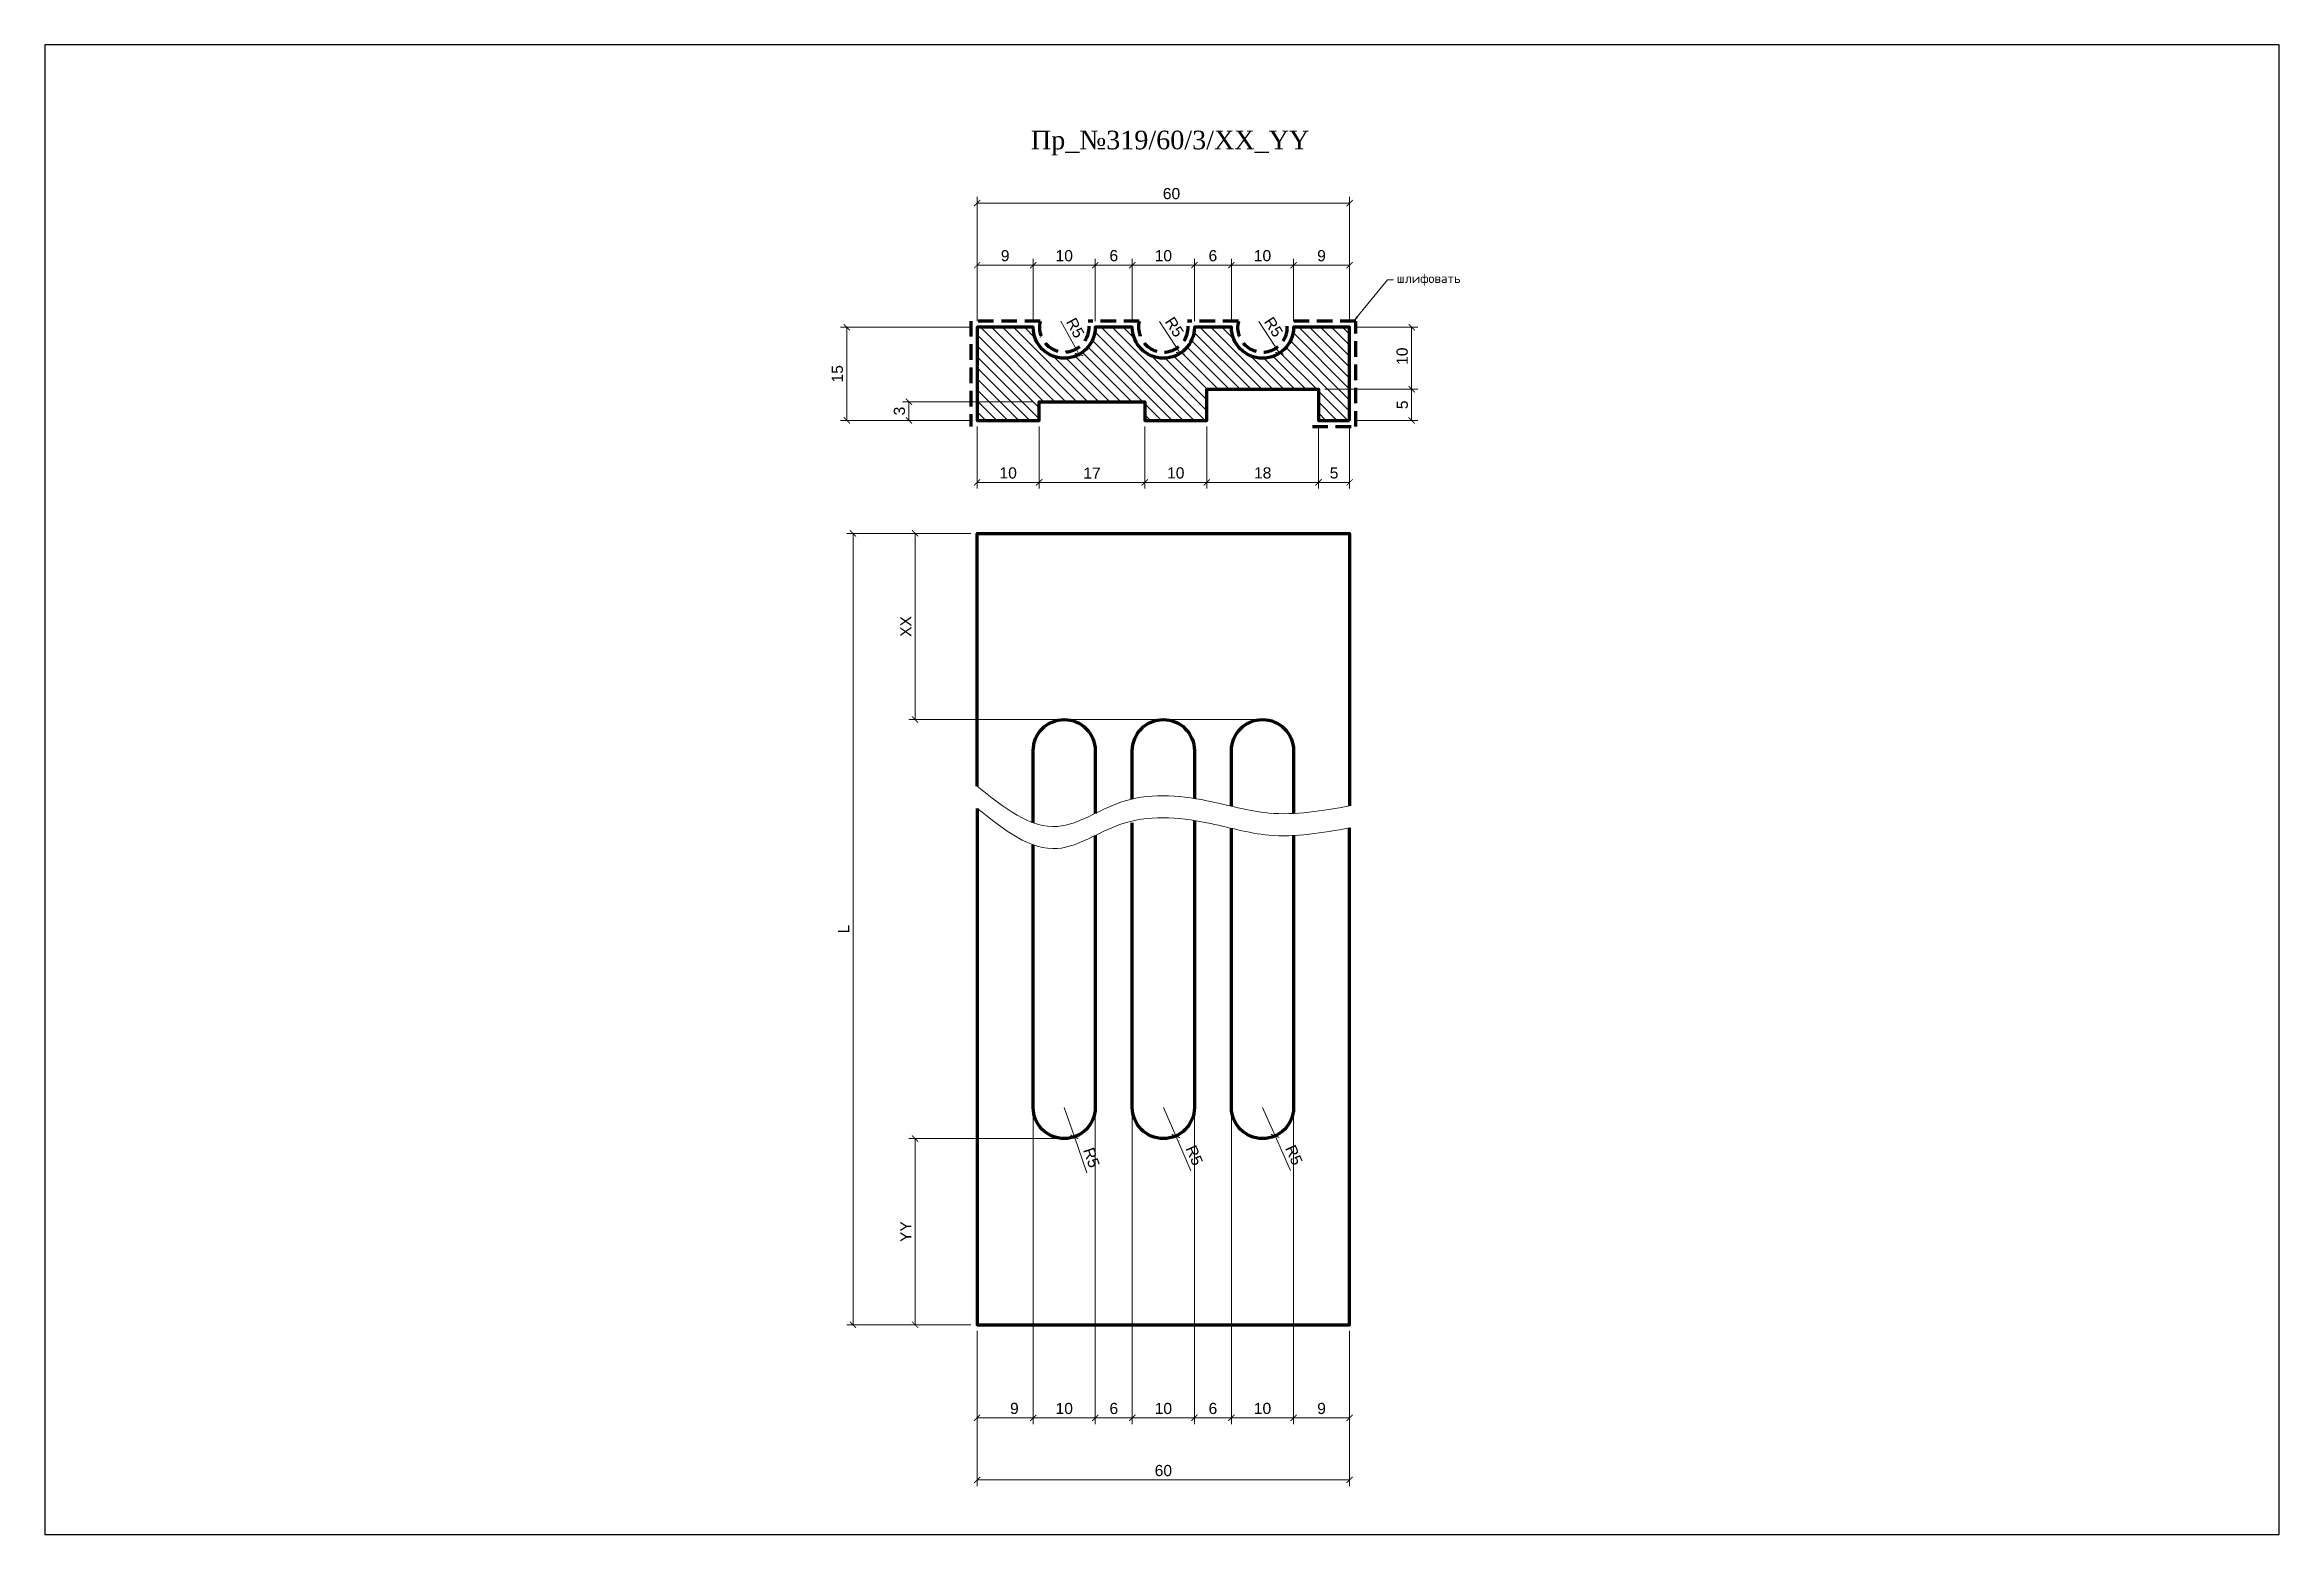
# Model space of a CAD drawing. Header units: millimetres. Extents: x 65 to 425, y -2270 to -2030.
import ezdxf
from ezdxf import colors
from ezdxf.entities.mleader import LeaderData, LeaderLine
from ezdxf.math import Vec2, Vec3

# ---------------------------------------------------------------- set-up
doc = ezdxf.new("R2010")
doc.units = ezdxf.units.MM
doc.linetypes.add('HIDDEN', pattern=[0.375, 0.25, -0.125])
doc.layers.add('Outside panel', color=7, linetype='Continuous', lineweight=18, true_color=0x7f5e57)
for name, color, linetype, lineweight in [('линия 15', 7, 'Continuous', 15), ('линия 50', 1, 'Continuous', 100), ('служебный слой РАЗМЕРЫ', 7, 'Continuous', 9), ('служебный слой ШТРИХОВКА', 4, 'Continuous', 5)]:
    doc.layers.add(name, color=color, linetype=linetype, lineweight=lineweight)
doc.layers.add('размеры в модели', color=7, linetype='Continuous')
doc.styles.add('ELECT', font='times.ttf')
doc.styles.get("Standard").update_dxf_attribs({"font": 'arial.ttf'})
doc.styles.add('ЕСКД профили текст', font='isocpeur.ttf')
doc.dimstyles.new('M_1', dxfattribs={"dimtxt": 1.8, "dimasz": 1, "dimexe": 1, "dimexo": 1, "dimgap": 0.6, "dimtad": 1, "dimdec": 0, "dimdsep": 46, "dimtxsty": 'Standard', "dimblk": 'ARCHTICK', "dimcen": -5, "dimclrd": 7, "dimclre": 7, "dimclrt": 7, "dimadec": 0, "dimazin": 0, "dimtfac": 1, "dimtdec": 0, "dimtmove": 0, "dimatfit": 3, "dimfxl": 1, "dimtolj": 1, "dimtzin": 0, "dimlwd": 5, "dimlwe": 5, "dimarcsym": 0})

# ---------------------------------------------------------------- blocks, each defined once
blk = doc.blocks.new('_ArchTick')
at = {"color": 0, "linetype": 'ByBlock', "const_width": 0.15}
blk.add_lwpolyline([(-0.5, -0.5), (0.5, 0.5)], dxfattribs=at)
blk = doc.blocks.new('*D35')
at = {"layer": 'Defpoints', "color": 0, "ltscale": 1000, "transparency": 16777216}
for p in [(275.25, -2075.91), (285.25, -2075.91), (270.25, -2085.91)]:
    blk.add_point(p, dxfattribs=at)
at = {"layer": 'линия 15', "color": 7, "lineweight": 5, "ltscale": 1000, "transparency": 16777216}
for p, q in [((276.25, -2075.91), (286.25, -2075.91)), ((285.25, -2085.91), (285.25, -2075.91)), ((271.25, -2085.91), (286.25, -2085.91))]:
    blk.add_line(p, q, dxfattribs=at)
for p, rotation in [((285.25, -2075.91), 90), ((285.25, -2085.91), 270)]:
    blk.add_blockref('_ArchTick', p, dxfattribs=dict(at, rotation=rotation))
at = {"layer": 'линия 15', "color": 7, "ltscale": 1000, "transparency": 16777216, "insert": (283.73, -2080.57), "char_height": 1.8, "attachment_point": 5, "rotation": 90}
blk.add_mtext('\\A1;10', dxfattribs=at)
blk = doc.blocks.new('*D34')
at = {"layer": 'Defpoints', "color": 0, "ltscale": 1000, "transparency": 16777216}
for p in [(261.22, -2201.62), (263.25, -2206.19)]:
    blk.add_point(p, dxfattribs=at)
at = {"layer": 'линия 15', "color": 7, "lineweight": 5, "ltscale": 1000, "transparency": 16777216}
for p in [(261.22, -2201.62), (265.74, -2211.78)]:
    blk.add_line(p, (263.25, -2206.19), dxfattribs=at)
at = {"layer": 'линия 15', "color": 7, "lineweight": 5, "ltscale": 1000, "transparency": 16777216, "rotation": 113.9936085107688}
blk.add_blockref('_ArchTick', (263.25, -2206.19), dxfattribs=at)
at = {"layer": 'линия 15', "color": 7, "ltscale": 1000, "transparency": 16777216, "insert": (266.28, -2209.28), "char_height": 1.8, "attachment_point": 5, "rotation": 293.9936}
blk.add_mtext('\\A1;R5', dxfattribs=at)
blk = doc.blocks.new('*D33')
at = {"layer": 'Defpoints', "color": 0, "ltscale": 1000, "transparency": 16777216}
for p in [(245.25, -2201.62), (247.24, -2206.21)]:
    blk.add_point(p, dxfattribs=at)
at = {"layer": 'линия 15', "color": 7, "lineweight": 5, "ltscale": 1000, "transparency": 16777216}
for p in [(245.25, -2201.62), (249.67, -2211.82)]:
    blk.add_line(p, (247.24, -2206.21), dxfattribs=at)
at = {"layer": 'линия 15', "color": 7, "lineweight": 5, "ltscale": 1000, "transparency": 16777216, "rotation": 113.4517747751458}
blk.add_blockref('_ArchTick', (247.24, -2206.21), dxfattribs=at)
at = {"layer": 'линия 15', "color": 7, "ltscale": 1000, "transparency": 16777216, "insert": (250.24, -2209.33), "char_height": 1.8, "attachment_point": 5, "rotation": 293.4518}
blk.add_mtext('\\A1;R5', dxfattribs=at)
blk = doc.blocks.new('*D32')
at = {"layer": 'Defpoints', "color": 0, "ltscale": 1000, "transparency": 16777216}
for p in [(229.28, -2201.62), (230.91, -2206.35)]:
    blk.add_point(p, dxfattribs=at)
at = {"layer": 'линия 15', "color": 7, "lineweight": 5, "ltscale": 1000, "transparency": 16777216}
for p in [(229.28, -2201.62), (232.91, -2212.13)]:
    blk.add_line(p, (230.91, -2206.35), dxfattribs=at)
at = {"layer": 'линия 15', "color": 7, "lineweight": 5, "ltscale": 1000, "transparency": 16777216, "rotation": 109.0623318555693}
blk.add_blockref('_ArchTick', (230.91, -2206.35), dxfattribs=at)
at = {"layer": 'линия 15', "color": 7, "ltscale": 1000, "transparency": 16777216, "insert": (233.67, -2209.69), "char_height": 1.8, "attachment_point": 5, "rotation": 289.0623}
blk.add_mtext('\\A1;R5', dxfattribs=at)
blk = doc.blocks.new('*D31')
at = {"layer": 'Defpoints', "color": 0, "ltscale": 1000, "transparency": 16777216}
for p in [(261.22, -2075.91), (263.95, -2080.1)]:
    blk.add_point(p, dxfattribs=at)
at = {"layer": 'линия 15', "color": 7, "lineweight": 5, "ltscale": 1000, "transparency": 16777216}
blk.add_line((260.61, -2074.97), (263.95, -2080.1), dxfattribs=at)
at = {"layer": 'линия 15', "color": 7, "lineweight": 5, "ltscale": 1000, "transparency": 16777216, "rotation": 303.073801562022}
blk.add_blockref('_ArchTick', (263.95, -2080.1), dxfattribs=at)
at = {"layer": 'линия 15', "color": 7, "ltscale": 1000, "transparency": 16777216, "insert": (263, -2075.87), "char_height": 1.8, "attachment_point": 5, "rotation": 303.0738}
blk.add_mtext('\\A1;R5', dxfattribs=at)
blk = doc.blocks.new('*D30')
at = {"layer": 'Defpoints', "color": 0, "ltscale": 1000, "transparency": 16777216}
for p in [(245.25, -2075.91), (247.98, -2080.1)]:
    blk.add_point(p, dxfattribs=at)
at = {"layer": 'линия 15', "color": 7, "lineweight": 5, "ltscale": 1000, "transparency": 16777216}
blk.add_line((244.64, -2074.97), (247.98, -2080.1), dxfattribs=at)
at = {"layer": 'линия 15', "color": 7, "lineweight": 5, "ltscale": 1000, "transparency": 16777216, "rotation": 303.0912782213496}
blk.add_blockref('_ArchTick', (247.98, -2080.1), dxfattribs=at)
at = {"layer": 'линия 15', "color": 7, "ltscale": 1000, "transparency": 16777216, "insert": (247.03, -2075.87), "char_height": 1.8, "attachment_point": 5, "rotation": 303.0913}
blk.add_mtext('\\A1;R5', dxfattribs=at)
blk = doc.blocks.new('*D29')
at = {"layer": 'Defpoints', "color": 0, "ltscale": 1000, "transparency": 16777216}
for p in [(229.28, -2075.91), (231.66, -2080.3)]:
    blk.add_point(p, dxfattribs=at)
at = {"layer": 'линия 15', "color": 7, "lineweight": 5, "ltscale": 1000, "transparency": 16777216}
blk.add_line((228.75, -2074.93), (231.66, -2080.3), dxfattribs=at)
at = {"layer": 'линия 15', "color": 7, "lineweight": 5, "ltscale": 1000, "transparency": 16777216, "rotation": 298.4556940036814}
blk.add_blockref('_ArchTick', (231.66, -2080.3), dxfattribs=at)
at = {"layer": 'линия 15', "color": 7, "ltscale": 1000, "transparency": 16777216, "insert": (231.06, -2076.01), "char_height": 1.8, "attachment_point": 5, "rotation": 298.4557}
blk.add_mtext('\\A1;R5', dxfattribs=at)
blk = doc.blocks.new('*D28')
at = {"layer": 'Defpoints', "color": 0, "ltscale": 1000, "transparency": 16777216}
for p in [(225.25, -2087.91), (204.25, -2090.91), (215.25, -2090.91)]:
    blk.add_point(p, dxfattribs=at)
at = {"layer": 'размеры в модели', "color": 7, "lineweight": 5, "ltscale": 1000, "transparency": 16777216}
for p, q in [((224.25, -2087.91), (203.25, -2087.91)), ((204.25, -2087.91), (204.25, -2090.91)), ((214.25, -2090.91), (203.25, -2090.91))]:
    blk.add_line(p, q, dxfattribs=at)
for p, rotation in [((204.25, -2087.91), 90), ((204.25, -2090.91), 270)]:
    blk.add_blockref('_ArchTick', p, dxfattribs=dict(at, rotation=rotation))
at = {"layer": 'размеры в модели', "color": 7, "ltscale": 1000, "transparency": 16777216, "insert": (202.73, -2089.41), "char_height": 1.8, "attachment_point": 5, "rotation": 90}
blk.add_mtext('\\A1;3', dxfattribs=at)
blk = doc.blocks.new('*D27')
at = {"layer": 'Defpoints', "color": 0, "ltscale": 1000, "transparency": 16777216}
for p in [(194.25, -2075.91), (215.25, -2075.91), (215.25, -2090.91)]:
    blk.add_point(p, dxfattribs=at)
at = {"layer": 'размеры в модели', "color": 7, "lineweight": 5, "ltscale": 1000, "transparency": 16777216}
for p, q in [((214.25, -2075.91), (193.25, -2075.91)), ((194.25, -2090.91), (194.25, -2075.91)), ((214.25, -2090.91), (193.25, -2090.91))]:
    blk.add_line(p, q, dxfattribs=at)
for p, rotation in [((194.25, -2075.91), 90), ((194.25, -2090.91), 270)]:
    blk.add_blockref('_ArchTick', p, dxfattribs=dict(at, rotation=rotation))
at = {"layer": 'размеры в модели', "color": 7, "ltscale": 1000, "transparency": 16777216, "insert": (192.73, -2083.41), "char_height": 1.8, "attachment_point": 5, "rotation": 90}
blk.add_mtext('\\A1;15', dxfattribs=at)
blk = doc.blocks.new('*D26')
at = {"layer": 'Defpoints', "color": 0, "ltscale": 1000, "transparency": 16777216}
for p in [(256.22, -2065.91), (250.25, -2075.91), (256.22, -2075.91)]:
    blk.add_point(p, dxfattribs=at)
at = {"layer": 'размеры в модели', "color": 7, "lineweight": 5, "ltscale": 1000, "transparency": 16777216}
for p, q in [((250.25, -2074.91), (250.25, -2064.91)), ((250.25, -2065.91), (256.22, -2065.91)), ((256.22, -2074.91), (256.22, -2064.91))]:
    blk.add_line(p, q, dxfattribs=at)
at = {"layer": 'размеры в модели', "color": 7, "lineweight": 5, "ltscale": 1000, "transparency": 16777216, "rotation": 180}
blk.add_blockref('_ArchTick', (250.25, -2065.91), dxfattribs=at)
at = {"layer": 'размеры в модели', "color": 7, "lineweight": 5, "ltscale": 1000, "transparency": 16777216}
blk.add_blockref('_ArchTick', (256.22, -2065.91), dxfattribs=at)
at = {"layer": 'размеры в модели', "color": 7, "ltscale": 1000, "transparency": 16777216, "insert": (253.23, -2064.39), "char_height": 1.8, "attachment_point": 5}
blk.add_mtext('\\A1;6', dxfattribs=at)
blk = doc.blocks.new('*D25')
at = {"layer": 'Defpoints', "color": 0, "ltscale": 1000, "transparency": 16777216}
for p in [(240.25, -2065.91), (234.28, -2075.91), (240.25, -2075.91)]:
    blk.add_point(p, dxfattribs=at)
at = {"layer": 'размеры в модели', "color": 7, "lineweight": 5, "ltscale": 1000, "transparency": 16777216}
for p, q in [((234.28, -2074.91), (234.28, -2064.91)), ((234.28, -2065.91), (240.25, -2065.91)), ((240.25, -2074.91), (240.25, -2064.91))]:
    blk.add_line(p, q, dxfattribs=at)
at = {"layer": 'размеры в модели', "color": 7, "lineweight": 5, "ltscale": 1000, "transparency": 16777216, "rotation": 180}
blk.add_blockref('_ArchTick', (234.28, -2065.91), dxfattribs=at)
at = {"layer": 'размеры в модели', "color": 7, "lineweight": 5, "ltscale": 1000, "transparency": 16777216}
blk.add_blockref('_ArchTick', (240.25, -2065.91), dxfattribs=at)
at = {"layer": 'размеры в модели', "color": 7, "ltscale": 1000, "transparency": 16777216, "insert": (237.26, -2064.39), "char_height": 1.8, "attachment_point": 5}
blk.add_mtext('\\A1;6', dxfattribs=at)
blk = doc.blocks.new('*D24')
at = {"layer": 'Defpoints', "color": 0, "ltscale": 1000, "transparency": 16777216}
for p in [(242.25, -2090.91), (252.25, -2090.91), (252.25, -2100.91)]:
    blk.add_point(p, dxfattribs=at)
at = {"layer": 'размеры в модели', "color": 7, "lineweight": 5, "ltscale": 1000, "transparency": 16777216}
for p, q in [((242.25, -2091.91), (242.25, -2101.91)), ((252.25, -2091.91), (252.25, -2101.91)), ((242.25, -2100.91), (252.25, -2100.91))]:
    blk.add_line(p, q, dxfattribs=at)
at = {"layer": 'размеры в модели', "color": 7, "lineweight": 5, "ltscale": 1000, "transparency": 16777216, "rotation": 180}
blk.add_blockref('_ArchTick', (242.25, -2100.91), dxfattribs=at)
at = {"layer": 'размеры в модели', "color": 7, "lineweight": 5, "ltscale": 1000, "transparency": 16777216}
blk.add_blockref('_ArchTick', (252.25, -2100.91), dxfattribs=at)
at = {"layer": 'размеры в модели', "color": 7, "ltscale": 1000, "transparency": 16777216, "insert": (247.25, -2099.39), "char_height": 1.8, "attachment_point": 5}
blk.add_mtext('\\A1;10', dxfattribs=at)
blk = doc.blocks.new('*D23')
at = {"layer": 'Defpoints', "color": 0, "ltscale": 1000, "transparency": 16777216}
for p in [(215.25, -2090.91), (225.25, -2090.91), (215.25, -2100.91)]:
    blk.add_point(p, dxfattribs=at)
at = {"layer": 'размеры в модели', "color": 7, "lineweight": 5, "ltscale": 1000, "transparency": 16777216}
for p, q in [((215.25, -2091.91), (215.25, -2101.91)), ((225.25, -2091.91), (225.25, -2101.91)), ((225.25, -2100.91), (215.25, -2100.91))]:
    blk.add_line(p, q, dxfattribs=at)
at = {"layer": 'размеры в модели', "color": 7, "lineweight": 5, "ltscale": 1000, "transparency": 16777216, "rotation": 180}
blk.add_blockref('_ArchTick', (215.25, -2100.91), dxfattribs=at)
at = {"layer": 'размеры в модели', "color": 7, "lineweight": 5, "ltscale": 1000, "transparency": 16777216}
blk.add_blockref('_ArchTick', (225.25, -2100.91), dxfattribs=at)
at = {"layer": 'размеры в модели', "color": 7, "ltscale": 1000, "transparency": 16777216, "insert": (220.25, -2099.39), "char_height": 1.8, "attachment_point": 5}
blk.add_mtext('\\A1;10', dxfattribs=at)
blk = doc.blocks.new('*D22')
at = {"layer": 'Defpoints', "color": 0, "ltscale": 1000, "transparency": 16777216}
for p in [(270.25, -2090.91), (275.25, -2090.91), (270.25, -2100.91)]:
    blk.add_point(p, dxfattribs=at)
at = {"layer": 'размеры в модели', "color": 7, "lineweight": 5, "ltscale": 1000, "transparency": 16777216}
for p, q in [((270.25, -2091.91), (270.25, -2101.91)), ((275.25, -2091.91), (275.25, -2101.91)), ((275.25, -2100.91), (270.25, -2100.91))]:
    blk.add_line(p, q, dxfattribs=at)
at = {"layer": 'размеры в модели', "color": 7, "lineweight": 5, "ltscale": 1000, "transparency": 16777216, "rotation": 180}
blk.add_blockref('_ArchTick', (270.25, -2100.91), dxfattribs=at)
at = {"layer": 'размеры в модели', "color": 7, "lineweight": 5, "ltscale": 1000, "transparency": 16777216}
blk.add_blockref('_ArchTick', (275.25, -2100.91), dxfattribs=at)
at = {"layer": 'размеры в модели', "color": 7, "ltscale": 1000, "transparency": 16777216, "insert": (272.75, -2099.39), "char_height": 1.8, "attachment_point": 5}
blk.add_mtext('\\A1;5', dxfattribs=at)
blk = doc.blocks.new('*D20')
at = {"layer": 'Defpoints', "color": 0, "ltscale": 1000, "transparency": 16777216}
for p in [(252.25, -2090.91), (270.25, -2090.91), (270.25, -2100.91)]:
    blk.add_point(p, dxfattribs=at)
at = {"layer": 'размеры в модели', "color": 7, "lineweight": 5, "ltscale": 1000, "transparency": 16777216}
for p, q in [((252.25, -2091.91), (252.25, -2101.91)), ((270.25, -2091.91), (270.25, -2101.91)), ((252.25, -2100.91), (270.25, -2100.91))]:
    blk.add_line(p, q, dxfattribs=at)
at = {"layer": 'размеры в модели', "color": 7, "lineweight": 5, "ltscale": 1000, "transparency": 16777216, "rotation": 180}
blk.add_blockref('_ArchTick', (252.25, -2100.91), dxfattribs=at)
at = {"layer": 'размеры в модели', "color": 7, "lineweight": 5, "ltscale": 1000, "transparency": 16777216}
blk.add_blockref('_ArchTick', (270.25, -2100.91), dxfattribs=at)
at = {"layer": 'размеры в модели', "color": 7, "ltscale": 1000, "transparency": 16777216, "insert": (261.25, -2099.39), "char_height": 1.8, "attachment_point": 5}
blk.add_mtext('\\A1;18', dxfattribs=at)
blk = doc.blocks.new('*D19')
at = {"layer": 'Defpoints', "color": 0, "ltscale": 1000, "transparency": 16777216}
for p in [(234.28, -2065.91), (224.28, -2075.91), (234.28, -2075.91)]:
    blk.add_point(p, dxfattribs=at)
at = {"layer": 'размеры в модели', "color": 7, "lineweight": 5, "ltscale": 1000, "transparency": 16777216}
for p, q in [((224.28, -2074.91), (224.28, -2064.91)), ((224.28, -2065.91), (234.28, -2065.91)), ((234.28, -2074.91), (234.28, -2064.91))]:
    blk.add_line(p, q, dxfattribs=at)
at = {"layer": 'размеры в модели', "color": 7, "lineweight": 5, "ltscale": 1000, "transparency": 16777216, "rotation": 180}
blk.add_blockref('_ArchTick', (224.28, -2065.91), dxfattribs=at)
at = {"layer": 'размеры в модели', "color": 7, "lineweight": 5, "ltscale": 1000, "transparency": 16777216}
blk.add_blockref('_ArchTick', (234.28, -2065.91), dxfattribs=at)
at = {"layer": 'размеры в модели', "color": 7, "ltscale": 1000, "transparency": 16777216, "insert": (229.28, -2064.39), "char_height": 1.8, "attachment_point": 5}
blk.add_mtext('\\A1;10', dxfattribs=at)
blk = doc.blocks.new('*D18')
at = {"layer": 'Defpoints', "color": 0, "ltscale": 1000, "transparency": 16777216}
for p in [(250.25, -2065.91), (240.25, -2075.91), (250.25, -2075.91)]:
    blk.add_point(p, dxfattribs=at)
at = {"layer": 'размеры в модели', "color": 7, "lineweight": 5, "ltscale": 1000, "transparency": 16777216}
for p, q in [((240.25, -2074.91), (240.25, -2064.91)), ((240.25, -2065.91), (250.25, -2065.91)), ((250.25, -2074.91), (250.25, -2064.91))]:
    blk.add_line(p, q, dxfattribs=at)
at = {"layer": 'размеры в модели', "color": 7, "lineweight": 5, "ltscale": 1000, "transparency": 16777216, "rotation": 180}
blk.add_blockref('_ArchTick', (240.25, -2065.91), dxfattribs=at)
at = {"layer": 'размеры в модели', "color": 7, "lineweight": 5, "ltscale": 1000, "transparency": 16777216}
blk.add_blockref('_ArchTick', (250.25, -2065.91), dxfattribs=at)
at = {"layer": 'размеры в модели', "color": 7, "ltscale": 1000, "transparency": 16777216, "insert": (245.25, -2064.39), "char_height": 1.8, "attachment_point": 5}
blk.add_mtext('\\A1;10', dxfattribs=at)
blk = doc.blocks.new('*D17')
at = {"layer": 'Defpoints', "color": 0, "ltscale": 1000, "transparency": 16777216}
for p in [(215.25, -2065.91), (215.25, -2075.91), (224.28, -2075.91)]:
    blk.add_point(p, dxfattribs=at)
at = {"layer": 'размеры в модели', "color": 7, "lineweight": 5, "ltscale": 1000, "transparency": 16777216}
for p, q in [((215.25, -2074.91), (215.25, -2064.91)), ((224.28, -2065.91), (215.25, -2065.91)), ((224.28, -2074.91), (224.28, -2064.91))]:
    blk.add_line(p, q, dxfattribs=at)
at = {"layer": 'размеры в модели', "color": 7, "lineweight": 5, "ltscale": 1000, "transparency": 16777216, "rotation": 180}
blk.add_blockref('_ArchTick', (215.25, -2065.91), dxfattribs=at)
at = {"layer": 'размеры в модели', "color": 7, "lineweight": 5, "ltscale": 1000, "transparency": 16777216}
blk.add_blockref('_ArchTick', (224.28, -2065.91), dxfattribs=at)
at = {"layer": 'размеры в модели', "color": 7, "ltscale": 1000, "transparency": 16777216, "insert": (219.76, -2064.39), "char_height": 1.8, "attachment_point": 5}
blk.add_mtext('\\A1;9', dxfattribs=at)
blk = doc.blocks.new('*D16')
at = {"layer": 'Defpoints', "color": 0, "ltscale": 1000, "transparency": 16777216}
for p in [(256.22, -2065.91), (256.22, -2075.91), (266.22, -2075.91)]:
    blk.add_point(p, dxfattribs=at)
at = {"layer": 'размеры в модели', "color": 7, "lineweight": 5, "ltscale": 1000, "transparency": 16777216}
for p, q in [((256.22, -2074.91), (256.22, -2064.91)), ((266.22, -2065.91), (256.22, -2065.91)), ((266.22, -2074.91), (266.22, -2064.91))]:
    blk.add_line(p, q, dxfattribs=at)
at = {"layer": 'размеры в модели', "color": 7, "lineweight": 5, "ltscale": 1000, "transparency": 16777216, "rotation": 180}
blk.add_blockref('_ArchTick', (256.22, -2065.91), dxfattribs=at)
at = {"layer": 'размеры в модели', "color": 7, "lineweight": 5, "ltscale": 1000, "transparency": 16777216}
blk.add_blockref('_ArchTick', (266.22, -2065.91), dxfattribs=at)
at = {"layer": 'размеры в модели', "color": 7, "ltscale": 1000, "transparency": 16777216, "insert": (261.22, -2064.39), "char_height": 1.8, "attachment_point": 5}
blk.add_mtext('\\A1;10', dxfattribs=at)
blk = doc.blocks.new('*D15')
at = {"layer": 'Defpoints', "color": 0, "ltscale": 1000, "transparency": 16777216}
for p in [(275.25, -2065.91), (266.22, -2075.91), (275.25, -2075.91)]:
    blk.add_point(p, dxfattribs=at)
at = {"layer": 'размеры в модели', "color": 7, "lineweight": 5, "ltscale": 1000, "transparency": 16777216}
for p, q in [((266.22, -2074.91), (266.22, -2064.91)), ((266.22, -2065.91), (275.25, -2065.91)), ((275.25, -2074.91), (275.25, -2064.91))]:
    blk.add_line(p, q, dxfattribs=at)
at = {"layer": 'размеры в модели', "color": 7, "lineweight": 5, "ltscale": 1000, "transparency": 16777216, "rotation": 180}
blk.add_blockref('_ArchTick', (266.22, -2065.91), dxfattribs=at)
at = {"layer": 'размеры в модели', "color": 7, "lineweight": 5, "ltscale": 1000, "transparency": 16777216}
blk.add_blockref('_ArchTick', (275.25, -2065.91), dxfattribs=at)
at = {"layer": 'размеры в модели', "color": 7, "ltscale": 1000, "transparency": 16777216, "insert": (270.73, -2064.39), "char_height": 1.8, "attachment_point": 5}
blk.add_mtext('\\A1;9', dxfattribs=at)
blk = doc.blocks.new('*D14')
at = {"layer": 'Defpoints', "color": 0, "ltscale": 1000, "transparency": 16777216}
for p in [(275.25, -2055.91), (215.25, -2075.91), (275.25, -2075.91)]:
    blk.add_point(p, dxfattribs=at)
at = {"layer": 'размеры в модели', "color": 7, "lineweight": 5, "ltscale": 1000, "transparency": 16777216}
for p, q in [((215.25, -2074.91), (215.25, -2054.91)), ((275.25, -2074.91), (275.25, -2054.91)), ((215.25, -2055.91), (275.25, -2055.91))]:
    blk.add_line(p, q, dxfattribs=at)
at = {"layer": 'размеры в модели', "color": 7, "lineweight": 5, "ltscale": 1000, "transparency": 16777216, "rotation": 180}
blk.add_blockref('_ArchTick', (215.25, -2055.91), dxfattribs=at)
at = {"layer": 'размеры в модели', "color": 7, "lineweight": 5, "ltscale": 1000, "transparency": 16777216}
blk.add_blockref('_ArchTick', (275.25, -2055.91), dxfattribs=at)
at = {"layer": 'размеры в модели', "color": 7, "ltscale": 1000, "transparency": 16777216, "insert": (246.56, -2054.39), "char_height": 1.8, "attachment_point": 5}
blk.add_mtext('\\A1;60', dxfattribs=at)
blk = doc.blocks.new('*D12')
at = {"layer": 'Defpoints', "color": 0, "ltscale": 1000, "transparency": 16777216}
for p in [(256.22, -2201.62), (266.22, -2201.62), (256.22, -2251.62)]:
    blk.add_point(p, dxfattribs=at)
at = {"layer": 'размеры в модели', "color": 7, "lineweight": 5, "ltscale": 1000, "transparency": 16777216}
for p, q in [((256.22, -2202.62), (256.22, -2252.62)), ((266.22, -2202.62), (266.22, -2252.62)), ((266.22, -2251.62), (256.22, -2251.62))]:
    blk.add_line(p, q, dxfattribs=at)
at = {"layer": 'размеры в модели', "color": 7, "lineweight": 5, "ltscale": 1000, "transparency": 16777216, "rotation": 180}
blk.add_blockref('_ArchTick', (256.22, -2251.62), dxfattribs=at)
at = {"layer": 'размеры в модели', "color": 7, "lineweight": 5, "ltscale": 1000, "transparency": 16777216}
blk.add_blockref('_ArchTick', (266.22, -2251.62), dxfattribs=at)
at = {"layer": 'размеры в модели', "color": 7, "ltscale": 1000, "transparency": 16777216, "insert": (261.22, -2250.11), "char_height": 1.8, "attachment_point": 5}
blk.add_mtext('\\A1;10', dxfattribs=at)
blk = doc.blocks.new('*D5')
at = {"layer": 'Defpoints', "color": 0, "ltscale": 1000, "transparency": 16777216}
for p in [(224.28, -2201.62), (215.25, -2236.62), (224.28, -2251.62)]:
    blk.add_point(p, dxfattribs=at)
at = {"layer": 'размеры в модели', "color": 7, "lineweight": 5, "ltscale": 1000, "transparency": 16777216}
for p, q in [((224.28, -2202.62), (224.28, -2252.62)), ((215.25, -2237.62), (215.25, -2252.62)), ((215.25, -2251.62), (224.28, -2251.62))]:
    blk.add_line(p, q, dxfattribs=at)
at = {"layer": 'размеры в модели', "color": 7, "lineweight": 5, "ltscale": 1000, "transparency": 16777216, "rotation": 180}
blk.add_blockref('_ArchTick', (215.25, -2251.62), dxfattribs=at)
at = {"layer": 'размеры в модели', "color": 7, "lineweight": 5, "ltscale": 1000, "transparency": 16777216}
blk.add_blockref('_ArchTick', (224.28, -2251.62), dxfattribs=at)
at = {"layer": 'размеры в модели', "color": 7, "ltscale": 1000, "transparency": 16777216, "insert": (221.25, -2250.11), "char_height": 1.8, "attachment_point": 5}
blk.add_mtext('\\A1;9', dxfattribs=at)
blk = doc.blocks.new('*D4')
at = {"layer": 'Defpoints', "color": 0, "ltscale": 1000, "transparency": 16777216}
for p in [(215.25, -2109.12), (195.25, -2236.62), (215.25, -2236.62)]:
    blk.add_point(p, dxfattribs=at)
at = {"layer": 'размеры в модели', "color": 7, "lineweight": 5, "ltscale": 1000, "transparency": 16777216}
for p, q in [((214.25, -2109.12), (194.25, -2109.12)), ((195.25, -2109.12), (195.25, -2236.62)), ((214.25, -2236.62), (194.25, -2236.62))]:
    blk.add_line(p, q, dxfattribs=at)
for p, rotation in [((195.25, -2109.12), 90), ((195.25, -2236.62), 270)]:
    blk.add_blockref('_ArchTick', p, dxfattribs=dict(at, rotation=rotation))
at = {"layer": 'размеры в модели', "color": 7, "ltscale": 1000, "transparency": 16777216, "insert": (193.75, -2172.87), "char_height": 1.8, "attachment_point": 5, "rotation": 90}
blk.add_mtext('\\A1;L', dxfattribs=at)
blk = doc.blocks.new('*D3')
at = {"layer": 'Defpoints', "color": 0, "ltscale": 1000, "transparency": 16777216}
for p in [(215.25, -2109.12), (205.25, -2139.12), (261.22, -2139.12)]:
    blk.add_point(p, dxfattribs=at)
at = {"layer": 'размеры в модели', "color": 7, "lineweight": 5, "ltscale": 1000, "transparency": 16777216}
for p, q in [((214.25, -2109.12), (204.25, -2109.12)), ((205.25, -2109.12), (205.25, -2139.12)), ((260.22, -2139.12), (204.25, -2139.12))]:
    blk.add_line(p, q, dxfattribs=at)
for p, rotation in [((205.25, -2109.12), 90), ((205.25, -2139.12), 270)]:
    blk.add_blockref('_ArchTick', p, dxfattribs=dict(at, rotation=rotation))
at = {"layer": 'размеры в модели', "color": 7, "ltscale": 1000, "transparency": 16777216, "insert": (203.75, -2124.12), "char_height": 1.8, "attachment_point": 5, "rotation": 90}
blk.add_mtext('\\A1;ХХ', dxfattribs=at)

msp = doc.modelspace()

# ---------------------------------------------------------------- hatches: boundary and pattern name
at = {"layer": 'Outside panel', "ltscale": 1000}
h = msp.add_hatch(dxfattribs=at)
h.set_pattern_fill('ANSI31', color=256, scale=10, angle=90)
h.set_pattern_definition([(135, (-310165.6107, 88709.9361), (-0.8838834765, -0.8838834765), [])])
h.paths.add_polyline_path([(240.25, -2075.91), (234.28, -2075.91, -1), (224.28, -2075.91), (215.25, -2075.91), (215.25, -2090.91), (225.25, -2090.91), (225.25, -2087.91), (242.25, -2087.91), (242.25, -2090.91), (252.25, -2090.91), (252.25, -2085.91), (270.25, -2085.91), (270.25, -2090.91), (275.25, -2090.91), (275.25, -2075.91), (266.22, -2075.91, -1), (256.22, -2075.91), (250.25, -2075.91, -1)])

# ---------------------------------------------------------------- linework, layer by layer
at = {"color": 6, "ltscale": 1000}
msp.add_lwpolyline([(65.03, -2270.39), (425.03, -2270.39), (425.03, -2030.39), (65.03, -2030.39)], close=True, dxfattribs=at)
at = {"layer": 'линия 50', "color": 1, "linetype": 'HIDDEN', "ltscale": 10, "true_color": 0xff0909}
msp.add_lwpolyline([(269.25, -2091.91), (276.25, -2091.91), (276.25, -2074.91), (265.09, -2074.91, -1.290994), (257.34, -2074.91), (249.12, -2074.91, -1.290994), (241.37, -2074.91), (233.15, -2074.91, -1.290994), (225.41, -2074.91), (214.25, -2074.91), (214.25, -2091.91)], format="xyb", dxfattribs=at)
at = {"layer": 'линия 50', "color": 7}
for points in [[(275.25, -2090.91), (275.25, -2075.91), (266.22, -2075.91, -1), (256.22, -2075.91), (250.25, -2075.91, -1), (240.25, -2075.91), (234.28, -2075.91, -1), (224.28, -2075.91), (215.25, -2075.91), (215.25, -2090.91), (225.25, -2090.91), (225.25, -2087.91), (242.25, -2087.91), (242.25, -2090.91), (252.25, -2090.91), (252.25, -2085.91), (270.25, -2085.91), (270.25, -2090.91), (275.25, -2090.91)], [(224.28, -2155.74), (224.28, -2144.12, -1), (234.28, -2144.12), (234.28, -2154.24)], [(240.25, -2151.91), (240.25, -2144.12, -1), (250.25, -2144.12), (250.25, -2151.83)], [(256.22, -2153.09), (256.22, -2144.12, -1), (266.22, -2144.12), (266.22, -2154.18)], [(250.25, -2155.38), (250.25, -2201.62, -1), (240.25, -2201.62), (240.25, -2155.74)], [(234.28, -2157.79), (234.28, -2201.62, -1), (224.28, -2201.62), (224.28, -2159.3)], [(266.22, -2157.74), (266.22, -2201.62, -1), (256.22, -2201.62), (256.22, -2156.64)]]:
    msp.add_lwpolyline(points, format="xyb", dxfattribs=at)
for points in [[(215.25, -2149.87), (215.25, -2109.12), (275.25, -2109.12), (275.25, -2153.03)], [(215.25, -2153.42), (215.25, -2236.62), (275.25, -2236.62), (275.25, -2156.58)]]:
    msp.add_lwpolyline(points, dxfattribs=at)
at = {"layer": 'служебный слой ШТРИХОВКА', "color": 7, "lineweight": 15}
for points in [[(215.25, -2149.87), (228.25, -2156.34), (238.25, -2152.49), (252.25, -2152.19), (262.25, -2154.18), (275.25, -2153.03)], [(215.25, -2153.42), (228.25, -2159.89), (238.25, -2156.04), (252.25, -2155.74), (262.25, -2157.74), (275.25, -2156.58)]]:
    msp.add_spline(points, degree=3, dxfattribs=at)

# ---------------------------------------------------------------- texts
at = {"color": 7, "ltscale": 1000, "style": 'ELECT'}
msp.add_text('Пр_№319/60/3/ХХ_YY', height=3, dxfattribs=at).set_placement((223.91, -2047.24))

# ---------------------------------------------------------------- dimensions: what is measured, and where the dimension line sits
at = {"layer": 'линия 15', "color": 7, "ltscale": 1000}
for center, mpoint, picture, middle in [((229.28, -2075.91), (231.66, -2080.3), '*D29', (229.73, -2076.74)), ((245.25, -2075.91), (247.98, -2080.1), '*D30', (245.76, -2076.7)), ((261.22, -2075.91), (263.95, -2080.1), '*D31', (261.73, -2076.7))]:
    dim = msp.add_radius_dim(center=center, mpoint=mpoint, dimstyle='M_1', dxfattribs=at)
    dim.commit()
    dim.dimension.update_dxf_attribs({"geometry": picture, "text_midpoint": middle, "dimtype": 132})
dim = msp.add_linear_dim(base=(285.25, -2075.91), p1=(270.25, -2085.91), p2=(275.25, -2075.91), angle=90, dimstyle='M_1', dxfattribs=at)
dim.commit()
dim.dimension.update_dxf_attribs({"geometry": '*D35', "text_midpoint": (285.25, -2080.57), "dimtype": 128})
for center, mpoint, picture, middle in [((229.28, -2201.62), (230.91, -2206.35), '*D32', (233.67, -2209.69)), ((245.25, -2201.62), (247.24, -2206.21), '*D33', (250.24, -2209.33)), ((261.22, -2201.62), (263.25, -2206.19), '*D34', (266.28, -2209.28))]:
    dim = msp.add_radius_dim(center=center, mpoint=mpoint, dimstyle='M_1', dxfattribs=at)
    dim.commit()
    dim.dimension.update_dxf_attribs({"geometry": picture, "text_midpoint": middle})
at = {"layer": 'размеры в модели', "color": 5, "ltscale": 1000}
for base, p1, p2, picture, middle in [((275.25, -2055.91), (215.25, -2075.91), (275.25, -2075.91), '*D14', (246.56, -2055.91)), ((224.28, -2251.62), (215.25, -2236.62), (224.28, -2201.62), '*D5', (221.25, -2251.62))]:
    dim = msp.add_linear_dim(base=base, p1=p1, p2=p2, dimstyle='M_1', dxfattribs=at)
    dim.commit()
    dim.dimension.update_dxf_attribs({"geometry": picture, "text_midpoint": middle, "dimtype": 128})
for base, p1, p2, angle, picture, middle in [((215.25, -2065.91), (224.28, -2075.91), (215.25, -2075.91), 180, '*D17', (219.76, -2064.39)), ((256.22, -2065.91), (266.22, -2075.91), (256.22, -2075.91), 180, '*D16', (261.22, -2064.39)), ((275.25, -2065.91), (266.22, -2075.91), (275.25, -2075.91), 180, '*D15', (270.73, -2064.39)), ((194.25, -2075.91), (215.25, -2090.91), (215.25, -2075.91), 90, '*D27', (192.73, -2083.41)), ((204.25, -2090.91), (225.25, -2087.91), (215.25, -2090.91), 90, '*D28', (202.73, -2089.41)), ((215.25, -2100.91), (225.25, -2090.91), (215.25, -2090.91), 180, '*D23', (220.25, -2099.39)), ((270.25, -2100.91), (275.25, -2090.91), (270.25, -2090.91), 180, '*D22', (272.75, -2099.39))]:
    dim = msp.add_linear_dim(base=base, p1=p1, p2=p2, angle=angle, dimstyle='M_1', dxfattribs=at)
    dim.commit()
    dim.dimension.update_dxf_attribs({"geometry": picture, "text_midpoint": middle})
for base, p1, p2, picture, middle in [((234.28, -2065.91), (224.28, -2075.91), (234.28, -2075.91), '*D19', (229.28, -2064.39)), ((240.25, -2065.91), (234.28, -2075.91), (240.25, -2075.91), '*D25', (237.26, -2064.39)), ((250.25, -2065.91), (240.25, -2075.91), (250.25, -2075.91), '*D18', (245.25, -2064.39)), ((256.22, -2065.91), (250.25, -2075.91), (256.22, -2075.91), '*D26', (253.23, -2064.39)), ((252.25, -2100.91), (242.25, -2090.91), (252.25, -2090.91), '*D24', (247.25, -2099.39)), ((270.25, -2100.91), (252.25, -2090.91), (270.25, -2090.91), '*D20', (261.25, -2099.39)), ((256.22, -2251.62), (266.22, -2201.62), (256.22, -2201.62), '*D12', (261.22, -2250.11))]:
    dim = msp.add_linear_dim(base=base, p1=p1, p2=p2, dimstyle='M_1', dxfattribs=at)
    dim.commit()
    dim.dimension.update_dxf_attribs({"geometry": picture, "text_midpoint": middle})
msp.add_linear_dim(base=(285.25, -2085.91), p1=(275.25, -2090.91), p2=(270.25, -2085.91), angle=90, dimstyle='M_1', dxfattribs=at).render()
for base, p1, p2 in [((242.25, -2100.91), (225.25, -2090.91), (242.25, -2090.91)), ((234.28, -2251.62), (224.28, -2201.62), (234.28, -2201.62)), ((240.25, -2251.62), (234.28, -2201.62), (240.25, -2201.62)), ((250.25, -2251.62), (240.25, -2201.62), (250.25, -2201.62)), ((256.22, -2251.62), (250.25, -2201.62), (256.22, -2201.62)), ((275.25, -2251.62), (266.22, -2201.62), (275.25, -2236.62)), ((275.25, -2261.62), (215.25, -2236.62), (275.25, -2236.62))]:
    msp.add_linear_dim(base=base, p1=p1, p2=p2, dimstyle='M_1', dxfattribs=at).render()
for base, p2, text, picture, middle in [((195.25, -2236.62), (215.25, -2236.62), 'L', '*D4', (193.75, -2172.87)), ((205.25, -2139.12), (261.22, -2139.12), 'ХХ', '*D3', (203.75, -2124.12))]:
    dim = msp.add_linear_dim(base=base, p1=(215.25, -2109.12), p2=p2, angle=90, text=text, dimstyle='M_1', dxfattribs=at)
    dim.commit()
    dim.dimension.update_dxf_attribs({"geometry": picture, "text_midpoint": middle})
msp.add_linear_dim(base=(205.25, -2206.62), p1=(215.25, -2236.62), p2=(229.28, -2206.62), angle=90, text='YY', dimstyle='M_1', dxfattribs=at).render()

# ---------------------------------------------------------------- leaders
at = {"layer": 'служебный слой РАЗМЕРЫ'}
ml = msp.add_multileader_mtext('Standard', dxfattribs=at)
ml.set_content('\\A1;шлифовать', color=256, style='ЕСКД профили текст')
ml.set_leader_properties(color=256, linetype='ByLayer', lineweight=-1)
ml.build(insert=Vec2(0, 0))
ml.multileader.update_dxf_attribs({"dogleg_length": 1, "arrow_head_size": 1})
ctx = ml.context
ctx.base_point, ctx.char_height, ctx.arrow_head_size, ctx.landing_gap_size, ctx.plane_origin = Vec3(282.34, -2068.27), 1.5, 1, 0.5, Vec3(301.78, -2037.93)
notes = []
notes.append((ctx, [(1, (1, 1, 0), (281.34, -2068.27), (1, 0), 1, [(0, [(275.84, -2075.03)], 0, [])])]))
ctx.mtext.insert, ctx.mtext.flow_direction = Vec3(282.84, -2067.29), 5
for ctx, leaders in notes:
    for number, flags, end, landing, length, lines in leaders:
        leader = LeaderData()
        leader.index, (leader.has_last_leader_line, leader.has_dogleg_vector, leader.attachment_direction) = number, flags
        leader.last_leader_point, leader.dogleg_vector, leader.dogleg_length = Vec3(end), Vec3(landing), length
        for number, points, colour, breaks in lines:
            line = LeaderLine()
            line.index, line.vertices, line.color, line.breaks = number, Vec3.list(points), colors.encode_raw_color(colour), breaks
            leader.lines.append(line)
        ctx.leaders.append(leader)

doc.saveas('drawing.dxf')
